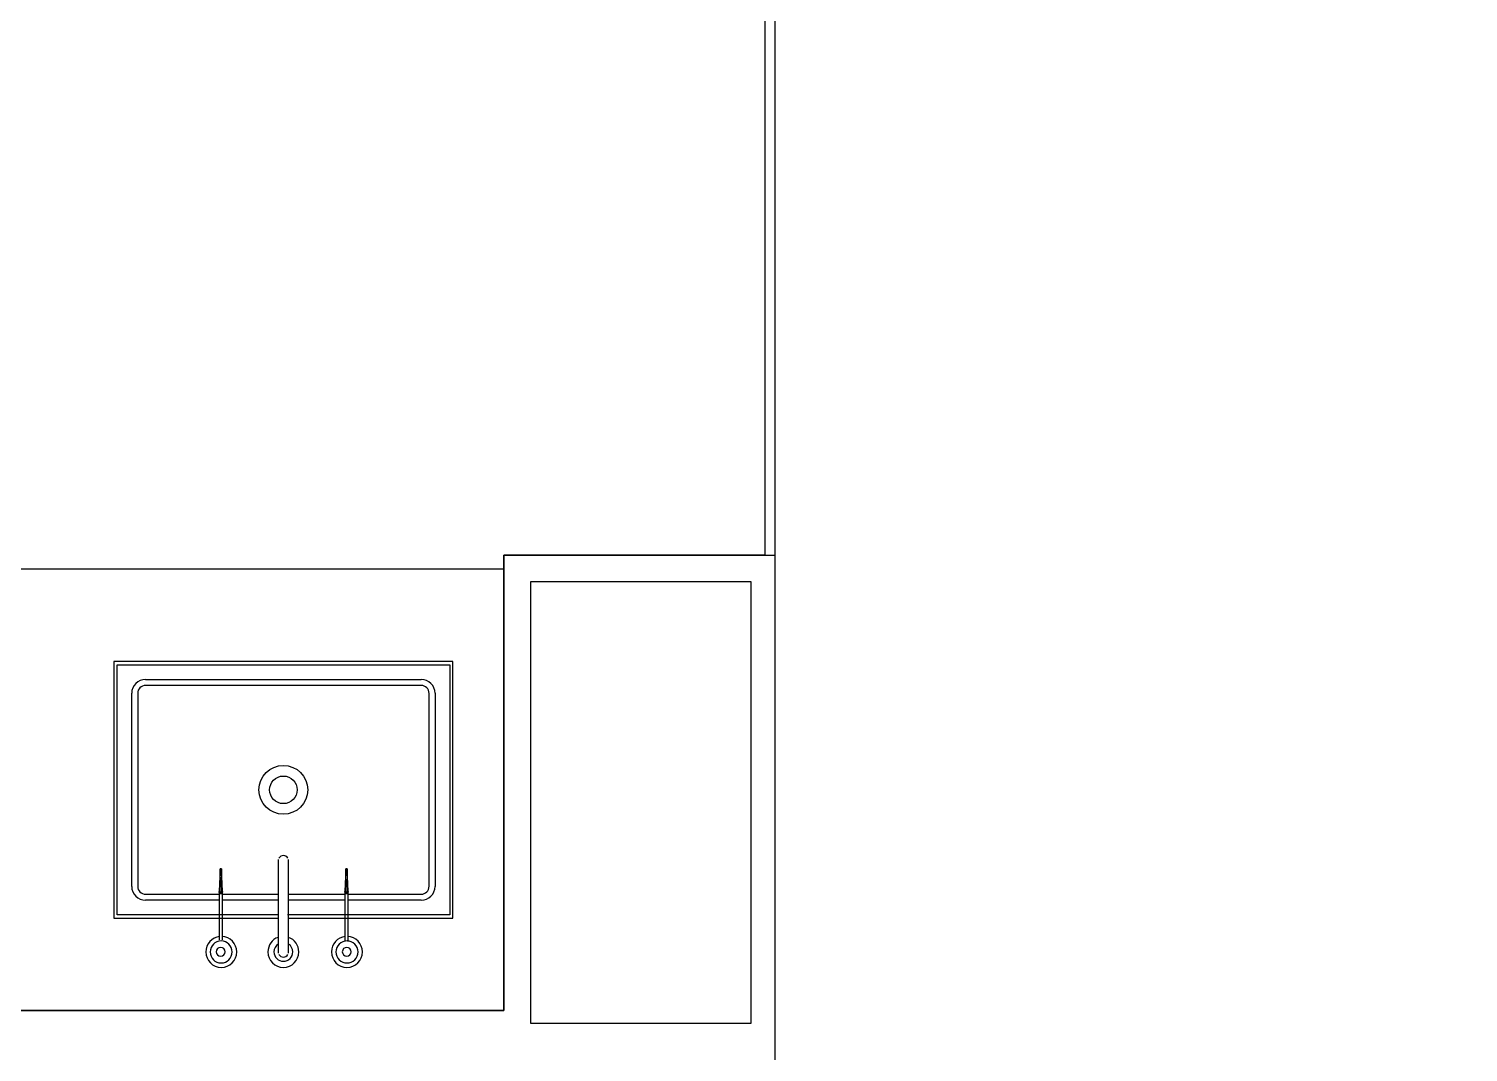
# Model space of a CAD drawing. Extents: x 15525 to 50715, y -3252 to 56414.
# Drawn here: x 38454 to 41064, y 19710 to 21564 of the extents above; entities that cross this region are included whole.
import ezdxf

# ---------------------------------------------------------------- set-up
doc = ezdxf.new("R2010")
doc.units = 0
doc.header["$MEASUREMENT"] = 0
for name, color, linetype in [('A-Column__Concrete', 7, 'CONTINUOUS'), ('A-Furniture', 252, 'CONTINUOUS'), ('A-Wall__Brick', 7, 'CONTINUOUS'), ('H-Fixtures__Sink', 252, 'CONTINUOUS'), ('RM$', 7, 'CONTINUOUS')]:
    doc.layers.add(name, color=color, linetype=linetype)

msp = doc.modelspace()

# ---------------------------------------------------------------- linework, layer by layer
at = {"layer": 'A-Column__Concrete'}
for p, q in [((39763.6, 20562.1), (39363.6, 20562.1)), ((39363.6, 20562.1), (39363.6, 19762.1)), ((39763.6, 19762.1), (39763.6, 20562.1)), ((39363.6, 19762.1), (39763.6, 19762.1))]:
    msp.add_line(p, q, dxfattribs=at)
at = {"layer": 'A-Furniture'}
msp.add_line((39315.6, 20585.1), (37715.6, 20585.1), dxfattribs=at)
at = {"layer": 'A-Wall__Brick'}
for p, q in [((39315.6, 20610.1), (39806.6, 20610.1)), ((39315.6, 19785.1), (39315.6, 20610.1)), ((39806.6, 20610.1), (39806.6, 17237.1)), ((33111.6, 19785.1), (39315.6, 19785.1))]:
    msp.add_line(p, q, dxfattribs=at)
at = {"layer": 'H-Fixtures__Sink'}
for p, q in [((38608.1, 20417.6), (38608.1, 19952.6)), ((39223.1, 20417.6), (38608.1, 20417.6)), ((38614.1, 19958.6), (38614.1, 20411.7)), ((38614.1, 20411.7), (39217.2, 20411.7)), ((39217.2, 20411.7), (39217.2, 19958.6)), ((39223.1, 19952.6), (39223.1, 20417.6)), ((38665.6, 20385.1), (39165.6, 20385.1)), ((38640.6, 20010.1), (38640.6, 20360.1)), ((38651.4, 20359.9), (38651.4, 20010.3)), ((39165.4, 20374.3), (38665.8, 20374.3)), ((39179.8, 20010.3), (39179.8, 20359.9)), ((39190.6, 20360.1), (39190.6, 20010.1)), ((38800.7, 20041.6), (38799.1, 20001.4)), ((38803.3, 20041.7), (38800.8, 20041.7)), ((38800.9, 20039.2), (38803.2, 20039.2)), ((38805.1, 20001.4), (38803.3, 20041.6)), ((39028.7, 20041.6), (39027, 20001.4)), ((39031.2, 20041.7), (39028.7, 20041.7)), ((39028.8, 20039.2), (39031.1, 20039.2)), ((39033, 20001.4), (39031.2, 20041.6)), ((38665.8, 19995.9), (38799.5, 19995.9)), ((38799.1, 20001.7), (38799.1, 20000.2)), ((38799.1, 20001.7), (38799.1, 20000.2)), ((38799.1, 20000.2), (38799.1, 19998.5)), ((38799.1, 20000.2), (38799.1, 19998.5)), ((38799.1, 19998.5), (38799.1, 19913.2)), ((38803.5, 19999.4), (38800.7, 19999.4)), ((38804.7, 19995.9), (38906.8, 19995.9)), ((38805.1, 20000.2), (38805.1, 20001.7)), ((38805.1, 20000.2), (38805.1, 20001.7)), ((38805.1, 19998.5), (38805.1, 20000.2)), ((38805.1, 19998.5), (38805.1, 20000.2)), ((38805.1, 19913.2), (38805.1, 19998.5)), ((38924.9, 19995.9), (39027.4, 19995.9)), ((39027, 20001.7), (39027, 20000.2)), ((39027, 20001.7), (39027, 20000.2)), ((39027, 20000.2), (39027, 19998.5)), ((39027, 20000.2), (39027, 19998.5)), ((39027, 19998.5), (39027, 19910.5)), ((39031.4, 19999.4), (39028.6, 19999.4)), ((39032.6, 19995.9), (39165.4, 19995.9)), ((39033, 20000.2), (39033, 20001.7)), ((39033, 20000.2), (39033, 20001.7)), ((39033, 19998.5), (39033, 20000.2)), ((39033, 19998.5), (39033, 20000.2)), ((39033, 19910.5), (39033, 19998.5)), ((38799.9, 19985.1), (38665.6, 19985.1)), ((38907.1, 19985.1), (38804.2, 19985.1)), ((39027.8, 19985.1), (38924.6, 19985.1)), ((39165.6, 19985.1), (39032.1, 19985.1)), ((38608.1, 19952.6), (38906.8, 19952.6)), ((38907.4, 19958.6), (38614.1, 19958.6)), ((39217.2, 19958.6), (38923.2, 19958.6)), ((38924.2, 19952.6), (39223.1, 19952.6))]:
    msp.add_line(p, q, dxfattribs=at)
at = {"layer": 'H-Fixtures__Sink', "flags": 128}
for points in [[(38906.1, 20056.4), (38906.1, 20056.3), (38906.1, 20056.1), (38906.1, 20055.8), (38906.1, 20055.3), (38906.1, 20054.7), (38906.1, 20054), (38906.1, 20053.2), (38906.1, 20052.2), (38906.1, 20051.1), (38906.1, 20049.9), (38906.1, 20048.5), (38906.1, 20047), (38906.1, 20045.5), (38906.1, 20043.8), (38906.1, 20042), (38906.1, 20040), (38906.1, 20038), (38906.1, 20035.9), (38906.1, 20033.7), (38906.1, 20031.3), (38906.1, 20028.9), (38906.1, 20026.4), (38906.1, 20023.9), (38906.1, 20021.2), (38906.1, 20018.4), (38906.1, 20015.6), (38906.1, 20012.8), (38906.1, 20009.8), (38906.1, 20006.8), (38906.1, 20003.8), (38906.1, 20000.7), (38906.1, 19997.5), (38906.1, 19994.3), (38906.1, 19991.1), (38906.1, 19987.9), (38906.1, 19984.6), (38906.1, 19981.4), (38906.1, 19978.1), (38906.1, 19974.8), (38906.1, 19971.5), (38906.1, 19968.2), (38906.1, 19964.9), (38906.1, 19961.6), (38906.1, 19958.4), (38906.1, 19955.1), (38906.1, 19951.9), (38906.1, 19948.8), (38906.1, 19945.6), (38906.1, 19942.6), (38906.1, 19939.5), (38906.1, 19936.6), (38906.1, 19933.7), (38906.1, 19930.8), (38906.1, 19928), (38906.1, 19925.3), (38906.1, 19922.7), (38906.1, 19920.1), (38906.1, 19917.7), (38906.1, 19915.3), (38906.1, 19913), (38906.1, 19910.9), (38906.1, 19908.8), (38906.1, 19906.8), (38906.1, 19904.9), (38906.1, 19903.2), (38906.1, 19901.5), (38906.1, 19900), (38906.1, 19898.6), (38906.1, 19897.3), (38906.1, 19896.1), (38906.1, 19895.1), (38906.1, 19894.2), (38906.1, 19893.4), (38906.1, 19892.7), (38906.1, 19892.2), (38906.1, 19891.8), (38906.1, 19891.5), (38906.1, 19891.4), (38906.1, 19891.4)], [(38925.1, 19891.4), (38925.1, 19891.4), (38925.1, 19891.6), (38925.1, 19892), (38925.1, 19892.4), (38925.1, 19893), (38925.1, 19893.7), (38925.1, 19894.6), (38925.1, 19895.6), (38925.1, 19896.7), (38925.1, 19897.9), (38925.1, 19899.2), (38925.1, 19900.7), (38925.1, 19902.3), (38925.1, 19904), (38925.1, 19905.8), (38925.1, 19907.7), (38925.1, 19909.7), (38925.1, 19911.8), (38925.1, 19914.1), (38925.1, 19916.4), (38925.1, 19918.8), (38925.1, 19921.3), (38925.1, 19923.9), (38925.1, 19926.6), (38925.1, 19929.3), (38925.1, 19932.1), (38925.1, 19935), (38925.1, 19937.9), (38925.1, 19940.9), (38925.1, 19944), (38925.1, 19947.1), (38925.1, 19950.2), (38925.1, 19953.4), (38925.1, 19956.6), (38925.1, 19959.8), (38925.1, 19963.1), (38925.1, 19966.4), (38925.1, 19969.7), (38925.1, 19973), (38925.1, 19976.3), (38925.1, 19979.6), (38925.1, 19982.9), (38925.1, 19986.1), (38925.1, 19989.4), (38925.1, 19992.6), (38925.1, 19995.8), (38925.1, 19999), (38925.1, 20002.1), (38925.1, 20005.2), (38925.1, 20008.2), (38925.1, 20011.2), (38925.1, 20014.1), (38925.1, 20016.9), (38925.1, 20019.7), (38925.1, 20022.4), (38925.1, 20025.1), (38925.1, 20027.6), (38925.1, 20030.1), (38925.1, 20032.4), (38925.1, 20034.7), (38925.1, 20036.9), (38925.1, 20039), (38925.1, 20040.9), (38925.1, 20042.8), (38925.1, 20044.6), (38925.1, 20046.2), (38925.1, 20047.7), (38925.1, 20049.1), (38925.1, 20050.4), (38925.1, 20051.6), (38925.1, 20052.6), (38925.1, 20053.6), (38925.1, 20054.4), (38925.1, 20055), (38925.1, 20055.5), (38925.1, 20055.9), (38925.1, 20056.2), (38925.1, 20056.4), (38925.1, 20056.4)]]:
    msp.add_lwpolyline(points, dxfattribs=at)
at = {"layer": 'H-Fixtures__Sink'}
for radius in [44.2, 25]:
    msp.add_circle((38915.6, 20185.1), radius, dxfattribs=at)
for centre, radius, start, end in [((38665.6, 20360.1), 25, 90, 180), ((39165.6, 20360.1), 25, 0, 90), ((38665.8, 20359.9), 14.4, 90, 180), ((39165.4, 20359.9), 14.4, 0, 90), ((38915.6, 20056.4), 9.5, 165, 180), ((38915.6, 20056.4), 9.5, 90, 150), ((38915.6, 20056.4), 9.5, 30, 90), ((38915.6, 20056.4), 9.5, 345, 15), ((38665.6, 20010.1), 25, 180, 270), ((38665.8, 20010.3), 14.4, 180, 270), ((39165.4, 20010.3), 14.4, 270, 0), ((39165.6, 20010.1), 25, 270, 0), ((38803, 19891.4), 28, 96.1778, 180), ((38803, 19891.4), 28, 0, 87.7423), ((38915.6, 19891.4), 28, 109.568, 180), ((38915.6, 19891.4), 28, 0, 70.159), ((39030.8, 19891.4), 28, 95.8673, 180), ((39030.8, 19891.4), 28, 0, 87.4319), ((38803, 19891.4), 28, 180, 0), ((38802.8, 19891.4), 20, 0, 180), ((38802.8, 19891.4), 20, 180, 0), ((38801.9, 19891.6), 8, 0, 180), ((38801.9, 19891.6), 8, 0, 180), ((38801.9, 19891.6), 8, 180, 0), ((38801.9, 19891.6), 8, 180, 0), ((38915.6, 19891.4), 28, 180, 0), ((38915.6, 19891.4), 17, 123.8054, 180), ((38915.6, 19891.4), 17, 180, 0), ((38915.6, 19891.4), 9.5, 180, 195), ((38915.6, 19891.4), 9.5, 345, 0), ((38915.6, 19891.4), 17, 0, 56.1946), ((39030.8, 19891.4), 28, 180, 0), ((39031, 19891.4), 20, 0, 180), ((39031, 19891.4), 20, 180, 0), ((39030.5, 19891.6), 8, 0, 180), ((39030.5, 19891.6), 8, 0, 180), ((39030.5, 19891.6), 8, 180, 0), ((39030.5, 19891.6), 8, 180, 0), ((38915.6, 19891.4), 9.5, 210, 270), ((38915.6, 19891.4), 9.5, 270, 330)]:
    msp.add_arc(centre, radius, start, end, dxfattribs=at)
for centre, major_axis, ratio, start_param, end_param in [((38802.1, 20001.7), (3, 0), 0.707107, 2.094395, 4.712389), ((38802.1, 20001.7), (3, 0), 0.707107, 2.094395, 4.712389), ((38802.1, 19998.5), (3, 0), 0.422618, 2.094395, 4.712389), ((38802.1, 19998.5), (3, 0), 0.422618, 2.094395, 4.712389), ((38802.1, 19998.5), (3, 0), 0.422618, 2.094395, 4.712389), ((38802.1, 20001.3), (3.02, 0), 0.707107, 1.982543, 4.230739), ((38802.1, 20001.7), (3, 0), 0.707107, 4.712389, 7.330383), ((38802.1, 20001.7), (3, 0), 0.707107, 4.712389, 7.330383), ((38802.1, 19998.5), (3, 0), 0.422618, 4.712389, 7.330383), ((38802.1, 19998.5), (3, 0), 0.422618, 4.712389, 7.330383), ((38802.1, 19998.5), (-3, 0), 0.422618, 1.570796, 4.18879), ((38802.1, 20001.3), (3.02, 0), 0.707107, 0.034952, 1.15905), ((38802.1, 20001.3), (3.02, 0), 0.707107, 5.194039, 6.316246), ((39030, 20001.7), (3, 0), 0.707107, 2.094395, 4.712389), ((39030, 20001.7), (3, 0), 0.707107, 2.094395, 4.712389), ((39030, 19998.5), (3, 0), 0.422618, 2.094395, 4.712389), ((39030, 19998.5), (3, 0), 0.422618, 2.094395, 4.712389), ((39030, 19998.5), (3, 0), 0.422618, 2.094395, 4.712389), ((39030, 20001.3), (3.02, 0), 0.707107, 1.982543, 4.230739), ((39030, 20001.7), (3, 0), 0.707107, 4.712389, 7.330383), ((39030, 20001.7), (3, 0), 0.707107, 4.712389, 7.330383), ((39030, 19998.5), (3, 0), 0.422618, 4.712389, 7.330383), ((39030, 19998.5), (3, 0), 0.422618, 4.712389, 7.330383), ((39030, 19998.5), (-3, 0), 0.422618, 1.570796, 4.18879), ((39030, 20001.3), (3.02, 0), 0.707107, 0.034952, 1.15905), ((39030, 20001.3), (3.02, 0), 0.707107, 5.194039, 6.316246)]:
    msp.add_ellipse(centre, major_axis=major_axis, ratio=ratio, start_param=start_param, end_param=end_param, dxfattribs=at)
for points in [[(38800.9, 20029.4), (38800.9, 20030), (38800.8, 20031.3), (38800.7, 20033.8), (38800.7, 20036.4), (38800.8, 20038.8), (38800.8, 20040.7), (38800.7, 20041.7), (38800.8, 20041.8), (38800.8, 20041), (38800.9, 20039.8), (38800.9, 20039.2)], [(38800.7, 19999.4), (38800.9, 20004.4), (38801.2, 20014.4), (38801.1, 20024.4), (38800.9, 20029.4)], [(38800.9, 20039.2), (38801, 20035.9), (38801.1, 20032.7), (38801.1, 20029.4)], [(38803, 20029.4), (38803, 20032.7), (38803.1, 20035.9), (38803.2, 20039.2)], [(38803.2, 20029.4), (38803, 20024.4), (38802.9, 20014.4), (38803.2, 20004.4), (38803.5, 19999.4)], [(38803.2, 20039.2), (38803.2, 20039.8), (38803.2, 20041), (38803.3, 20041.8), (38803.3, 20041.7), (38803.3, 20040.7), (38803.3, 20038.8), (38803.3, 20036.4), (38803.3, 20033.8), (38803.2, 20031.3), (38803.2, 20030), (38803.2, 20029.4)], [(39028.8, 20029.4), (39028.8, 20030), (39028.7, 20031.3), (39028.7, 20033.8), (39028.6, 20036.4), (39028.7, 20038.8), (39028.7, 20040.7), (39028.6, 20041.7), (39028.7, 20041.8), (39028.8, 20041), (39028.8, 20039.8), (39028.8, 20039.2)], [(39028.6, 19999.4), (39028.8, 20004.4), (39029.1, 20014.4), (39029, 20024.4), (39028.8, 20029.4)], [(39028.8, 20039.2), (39028.9, 20035.9), (39029, 20032.7), (39029, 20029.4)], [(39030.9, 20029.4), (39030.9, 20032.7), (39031, 20035.9), (39031.1, 20039.2)], [(39031.1, 20029.4), (39030.9, 20024.4), (39030.8, 20014.4), (39031.1, 20004.4), (39031.4, 19999.4)], [(39031.1, 20039.2), (39031.1, 20039.8), (39031.1, 20041), (39031.2, 20041.8), (39031.2, 20041.7), (39031.2, 20040.7), (39031.2, 20038.8), (39031.2, 20036.4), (39031.2, 20033.8), (39031.1, 20031.3), (39031.1, 20030), (39031.1, 20029.4)], [(38803.1, 20009), (38803, 20011.5), (38803, 20013.9), (38803, 20016.4)], [(39031, 20009), (39031, 20011.5), (39030.9, 20013.9), (39030.9, 20016.4)]]:
    msp.add_open_spline(points, degree=3, dxfattribs=at)
for points, knots in [([(38802.1, 19998.4), (38801.5, 19998.4), (38800.5, 19998.6), (38799.5, 19999.2), (38799.1, 19999.7), (38799, 20000.2), (38799.1, 20000.6), (38799.4, 20001.1), (38799.9, 20001.4), (38800.3, 20001.6), (38800.6, 20001.7)], [0, 0, 0, 0, 0.1666667, 0.3333333, 0.4166667, 0.5, 0.5833333, 0.6666667, 0.75, 0.8333333, 0.8333333, 0.8333333, 0.8333333]), ([(38802.1, 19998.4), (38801.5, 19998.4), (38800.5, 19998.6), (38799.5, 19999.2), (38799.1, 19999.7), (38799, 20000.2), (38799.1, 20000.6), (38799.4, 20001.1), (38799.9, 20001.4), (38800.3, 20001.6), (38800.6, 20001.7)], [0, 0, 0, 0, 0.1666667, 0.3333333, 0.4166667, 0.5, 0.5833333, 0.6666667, 0.75, 0.8333333, 0.8333333, 0.8333333, 0.8333333]), ([(38803.6, 20001.7), (38804, 20001.5), (38804.6, 20001.2), (38805, 20000.6), (38805.1, 20000.2), (38805, 19999.7), (38804.7, 19999.3), (38804.2, 19998.9), (38803.6, 19998.7), (38802.9, 19998.5), (38802.3, 19998.4), (38802.1, 19998.4)], [0.1666667, 0.1666667, 0.1666667, 0.1666667, 0.3333333, 0.4166667, 0.5, 0.5833333, 0.6666667, 0.75, 0.8333333, 0.9166667, 1, 1, 1, 1]), ([(38803.6, 20001.7), (38804, 20001.5), (38804.6, 20001.2), (38805, 20000.6), (38805.1, 20000.2), (38805, 19999.7), (38804.7, 19999.3), (38804.2, 19998.9), (38803.6, 19998.7), (38802.9, 19998.5), (38802.3, 19998.4), (38802.1, 19998.4)], [0.1666667, 0.1666667, 0.1666667, 0.1666667, 0.3333333, 0.4166667, 0.5, 0.5833333, 0.6666667, 0.75, 0.8333333, 0.9166667, 1, 1, 1, 1]), ([(39030, 19998.4), (39029.5, 19998.4), (39028.4, 19998.6), (39027.5, 19999.2), (39027, 19999.7), (39026.9, 20000.2), (39027, 20000.6), (39027.4, 20001.1), (39027.8, 20001.4), (39028.3, 20001.6), (39028.5, 20001.7)], [0, 0, 0, 0, 0.1666667, 0.3333333, 0.4166667, 0.5, 0.5833333, 0.6666667, 0.75, 0.8333333, 0.8333333, 0.8333333, 0.8333333]), ([(39030, 19998.4), (39029.5, 19998.4), (39028.4, 19998.6), (39027.5, 19999.2), (39027, 19999.7), (39026.9, 20000.2), (39027, 20000.6), (39027.4, 20001.1), (39027.8, 20001.4), (39028.3, 20001.6), (39028.5, 20001.7)], [0, 0, 0, 0, 0.1666667, 0.3333333, 0.4166667, 0.5, 0.5833333, 0.6666667, 0.75, 0.8333333, 0.8333333, 0.8333333, 0.8333333]), ([(39031.5, 20001.7), (39031.9, 20001.5), (39032.5, 20001.2), (39032.9, 20000.6), (39033, 20000.2), (39032.9, 19999.7), (39032.6, 19999.3), (39032.1, 19998.9), (39031.5, 19998.7), (39030.8, 19998.5), (39030.2, 19998.4), (39030, 19998.4)], [0.1666667, 0.1666667, 0.1666667, 0.1666667, 0.3333333, 0.4166667, 0.5, 0.5833333, 0.6666667, 0.75, 0.8333333, 0.9166667, 1, 1, 1, 1]), ([(39031.5, 20001.7), (39031.9, 20001.5), (39032.5, 20001.2), (39032.9, 20000.6), (39033, 20000.2), (39032.9, 19999.7), (39032.6, 19999.3), (39032.1, 19998.9), (39031.5, 19998.7), (39030.8, 19998.5), (39030.2, 19998.4), (39030, 19998.4)], [0.1666667, 0.1666667, 0.1666667, 0.1666667, 0.3333333, 0.4166667, 0.5, 0.5833333, 0.6666667, 0.75, 0.8333333, 0.9166667, 1, 1, 1, 1])]:
    msp.add_open_spline(points, degree=3, knots=knots, dxfattribs=at)
at = {"layer": 'RM$', "flags": 128}
msp.add_lwpolyline([(36266.1, 25118.1), (36266.1, 23462.1), (39806.6, 23462.1), (39806.6, 14928.2), (41764.6, 14928.2), (41764.6, 29051.1)], dxfattribs=at)
msp.add_lwpolyline([(33298.6, 23328.1), (38388.6, 23328.1), (38388.6, 22498.1), (39788.8, 22498.1), (39788.8, 20610.1), (39315.6, 20610.1), (39315.6, 19785.1), (33111.6, 19785.1), (33111.6, 20610.1), (32620.1, 20610.1), (32620.1, 19785.1), (31583.5, 19785.1), (31583.5, 23428.8), (32620.1, 23428.8), (32620.1, 22508.6), (33298.6, 22508.6)], close=True, dxfattribs=at)

doc.saveas('drawing.dxf')
